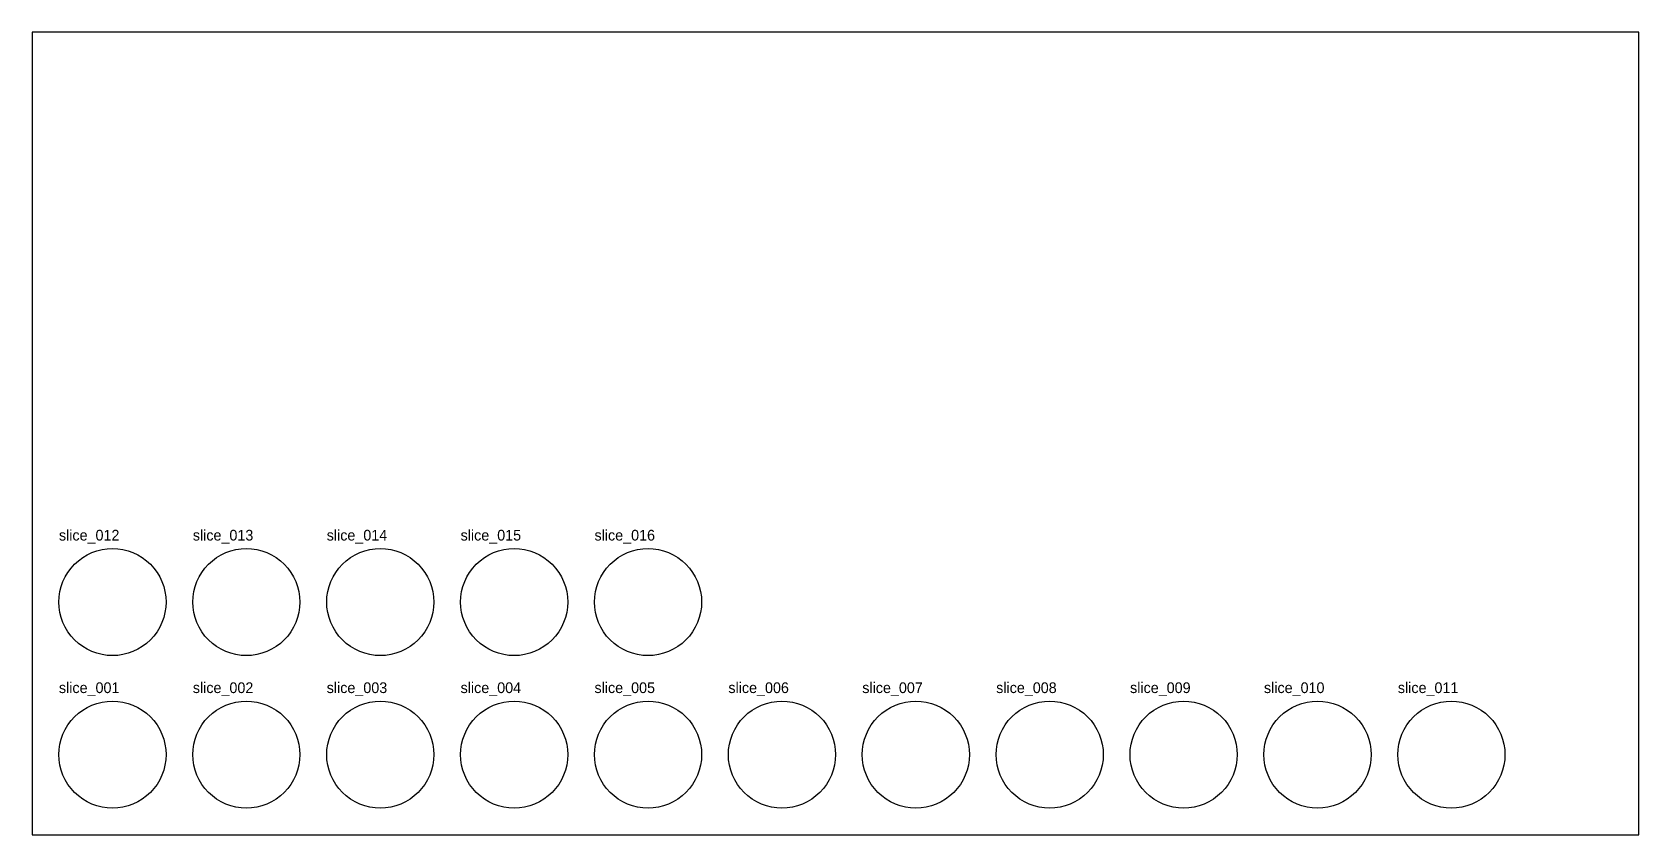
# Model space of a CAD drawing. Header units: metres. Extents: x 0 to 600, y 0 to 300.
import ezdxf

# ---------------------------------------------------------------- set-up
doc = ezdxf.new("R2010")
doc.units = ezdxf.units.M

msp = doc.modelspace()

# ---------------------------------------------------------------- linework, layer by layer
at = {"layer": 'sheet_boundary'}
for p, q in [((600, 300), (0, 300)), ((0, 300), (0, 0)), ((600, 0), (600, 300)), ((0, 0), (600, 0))]:
    msp.add_line(p, q, dxfattribs=at)
at = {"layer": 'slice_001'}
for p, q in [((20.572065, 47.638426), (22.346331, 48.477591)), ((22.346331, 48.477591), (24.194306, 49.138807)), ((24.194306, 49.138807), (26.098194, 49.615705)), ((26.098194, 49.615705), (28.039657, 49.903694)), ((28.039657, 49.903694), (30, 50)), ((30, 50), (31.960343, 49.903694)), ((31.960343, 49.903694), (33.901806, 49.615705)), ((33.901806, 49.615705), (35.805694, 49.138807)), ((35.805694, 49.138807), (37.653669, 48.477591)), ((37.653669, 48.477591), (39.427935, 47.638426)), ((13.370607, 41.111404), (14.539791, 42.687865)), ((14.539791, 42.687865), (15.857864, 44.142136)), ((15.857864, 44.142136), (17.312135, 45.460209)), ((17.312135, 45.460209), (18.888596, 46.629393)), ((18.888596, 46.629393), (20.572065, 47.638426)), ((39.427935, 47.638426), (41.111404, 46.629393)), ((41.111404, 46.629393), (42.687865, 45.460209)), ((42.687865, 45.460209), (44.142136, 44.142136)), ((44.142136, 44.142136), (45.460209, 42.687865)), ((45.460209, 42.687865), (46.629393, 41.111404)), ((10.861193, 35.805694), (11.522409, 37.653669)), ((11.522409, 37.653669), (12.361574, 39.427935)), ((12.361574, 39.427935), (13.370607, 41.111404)), ((46.629393, 41.111404), (47.638426, 39.427935)), ((47.638426, 39.427935), (48.477591, 37.653669)), ((48.477591, 37.653669), (49.138807, 35.805694)), ((10, 30), (10.096306, 31.960343)), ((10.096306, 28.039657), (10, 30)), ((10.096306, 31.960343), (10.384295, 33.901806)), ((10.384295, 33.901806), (10.861193, 35.805694)), ((49.138807, 35.805694), (49.615705, 33.901806)), ((49.615705, 33.901806), (49.903694, 31.960343)), ((49.903694, 31.960343), (50, 30)), ((50, 30), (49.903694, 28.039657)), ((10.384295, 26.098194), (10.096306, 28.039657)), ((10.861193, 24.194306), (10.384295, 26.098194)), ((11.522409, 22.346331), (10.861193, 24.194306)), ((49.138807, 24.194306), (48.477591, 22.346331)), ((49.615705, 26.098194), (49.138807, 24.194306)), ((49.903694, 28.039657), (49.615705, 26.098194)), ((12.361574, 20.572065), (11.522409, 22.346331)), ((13.370607, 18.888596), (12.361574, 20.572065)), ((14.539791, 17.312135), (13.370607, 18.888596)), ((46.629393, 18.888596), (45.460209, 17.312135)), ((47.638426, 20.572065), (46.629393, 18.888596)), ((48.477591, 22.346331), (47.638426, 20.572065)), ((15.857864, 15.857864), (14.539791, 17.312135)), ((17.312135, 14.539791), (15.857864, 15.857864)), ((18.888596, 13.370607), (17.312135, 14.539791)), ((20.572065, 12.361574), (18.888596, 13.370607)), ((22.346331, 11.522409), (20.572065, 12.361574)), ((39.427935, 12.361574), (37.653669, 11.522409)), ((41.111404, 13.370607), (39.427935, 12.361574)), ((42.687865, 14.539791), (41.111404, 13.370607)), ((44.142136, 15.857864), (42.687865, 14.539791)), ((45.460209, 17.312135), (44.142136, 15.857864)), ((24.194306, 10.861193), (22.346331, 11.522409)), ((26.098194, 10.384295), (24.194306, 10.861193)), ((28.039657, 10.096306), (26.098194, 10.384295)), ((30, 10), (28.039657, 10.096306)), ((31.960343, 10.096306), (30, 10)), ((33.901806, 10.384295), (31.960343, 10.096306)), ((35.805694, 10.861193), (33.901806, 10.384295)), ((37.653669, 11.522409), (35.805694, 10.861193))]:
    msp.add_line(p, q, dxfattribs=at)
at = {"layer": 'slice_002'}
for p, q in [((70.572065, 47.638426), (72.346331, 48.477591)), ((72.346331, 48.477591), (74.194306, 49.138807)), ((74.194306, 49.138807), (76.098194, 49.615705)), ((76.098194, 49.615705), (78.039657, 49.903694)), ((78.039657, 49.903694), (80, 50)), ((80, 50), (81.960343, 49.903694)), ((81.960343, 49.903694), (83.901806, 49.615705)), ((83.901806, 49.615705), (85.805694, 49.138807)), ((85.805694, 49.138807), (87.653669, 48.477591)), ((87.653669, 48.477591), (89.427935, 47.638426)), ((63.370607, 41.111404), (64.539791, 42.687865)), ((64.539791, 42.687865), (65.857864, 44.142136)), ((65.857864, 44.142136), (67.312135, 45.460209)), ((67.312135, 45.460209), (68.888596, 46.629393)), ((68.888596, 46.629393), (70.572065, 47.638426)), ((89.427935, 47.638426), (91.111404, 46.629393)), ((91.111404, 46.629393), (92.687865, 45.460209)), ((92.687865, 45.460209), (94.142136, 44.142136)), ((94.142136, 44.142136), (95.460209, 42.687865)), ((95.460209, 42.687865), (96.629393, 41.111404)), ((60.861193, 35.805694), (61.522409, 37.653669)), ((61.522409, 37.653669), (62.361574, 39.427935)), ((62.361574, 39.427935), (63.370607, 41.111404)), ((96.629393, 41.111404), (97.638426, 39.427935)), ((97.638426, 39.427935), (98.477591, 37.653669)), ((98.477591, 37.653669), (99.138807, 35.805694)), ((60, 30), (60.096306, 31.960343)), ((60.096306, 28.039657), (60, 30)), ((60.096306, 31.960343), (60.384295, 33.901806)), ((60.384295, 33.901806), (60.861193, 35.805694)), ((99.138807, 35.805694), (99.615705, 33.901806)), ((99.615705, 33.901806), (99.903694, 31.960343)), ((99.903694, 31.960343), (100, 30)), ((100, 30), (99.903694, 28.039657)), ((60.384295, 26.098194), (60.096306, 28.039657)), ((60.861193, 24.194306), (60.384295, 26.098194)), ((61.522409, 22.346331), (60.861193, 24.194306)), ((99.138807, 24.194306), (98.477591, 22.346331)), ((99.615705, 26.098194), (99.138807, 24.194306)), ((99.903694, 28.039657), (99.615705, 26.098194)), ((62.361574, 20.572065), (61.522409, 22.346331)), ((63.370607, 18.888596), (62.361574, 20.572065)), ((64.539791, 17.312135), (63.370607, 18.888596)), ((96.629393, 18.888596), (95.460209, 17.312135)), ((97.638426, 20.572065), (96.629393, 18.888596)), ((98.477591, 22.346331), (97.638426, 20.572065)), ((65.857864, 15.857864), (64.539791, 17.312135)), ((67.312135, 14.539791), (65.857864, 15.857864)), ((68.888596, 13.370607), (67.312135, 14.539791)), ((70.572065, 12.361574), (68.888596, 13.370607)), ((72.346331, 11.522409), (70.572065, 12.361574)), ((89.427935, 12.361574), (87.653669, 11.522409)), ((91.111404, 13.370607), (89.427935, 12.361574)), ((92.687865, 14.539791), (91.111404, 13.370607)), ((94.142136, 15.857864), (92.687865, 14.539791)), ((95.460209, 17.312135), (94.142136, 15.857864)), ((74.194306, 10.861193), (72.346331, 11.522409)), ((76.098194, 10.384295), (74.194306, 10.861193)), ((78.039657, 10.096306), (76.098194, 10.384295)), ((80, 10), (78.039657, 10.096306)), ((81.960343, 10.096306), (80, 10)), ((83.901806, 10.384295), (81.960343, 10.096306)), ((85.805694, 10.861193), (83.901806, 10.384295)), ((87.653669, 11.522409), (85.805694, 10.861193))]:
    msp.add_line(p, q, dxfattribs=at)
at = {"layer": 'slice_003'}
for p, q in [((120.572065, 47.638426), (122.346331, 48.477591)), ((122.346331, 48.477591), (124.194306, 49.138807)), ((124.194306, 49.138807), (126.098194, 49.615705)), ((126.098194, 49.615705), (128.039657, 49.903694)), ((128.039657, 49.903694), (130, 50)), ((130, 50), (131.960343, 49.903694)), ((131.960343, 49.903694), (133.901806, 49.615705)), ((133.901806, 49.615705), (135.805694, 49.138807)), ((135.805694, 49.138807), (137.653669, 48.477591)), ((137.653669, 48.477591), (139.427935, 47.638426)), ((113.370607, 41.111404), (114.539791, 42.687865)), ((114.539791, 42.687865), (115.857864, 44.142136)), ((115.857864, 44.142136), (117.312135, 45.460209)), ((117.312135, 45.460209), (118.888596, 46.629393)), ((118.888596, 46.629393), (120.572065, 47.638426)), ((139.427935, 47.638426), (141.111404, 46.629393)), ((141.111404, 46.629393), (142.687865, 45.460209)), ((142.687865, 45.460209), (144.142136, 44.142136)), ((144.142136, 44.142136), (145.460209, 42.687865)), ((145.460209, 42.687865), (146.629393, 41.111404)), ((110.861193, 35.805694), (111.522409, 37.653669)), ((111.522409, 37.653669), (112.361574, 39.427935)), ((112.361574, 39.427935), (113.370607, 41.111404)), ((146.629393, 41.111404), (147.638426, 39.427935)), ((147.638426, 39.427935), (148.477591, 37.653669)), ((148.477591, 37.653669), (149.138807, 35.805694)), ((110, 30), (110.096306, 31.960343)), ((110.096306, 28.039657), (110, 30)), ((110.096306, 31.960343), (110.384295, 33.901806)), ((110.384295, 33.901806), (110.861193, 35.805694)), ((149.138807, 35.805694), (149.615705, 33.901806)), ((149.615705, 33.901806), (149.903694, 31.960343)), ((149.903694, 31.960343), (150, 30)), ((150, 30), (149.903694, 28.039657)), ((110.384295, 26.098194), (110.096306, 28.039657)), ((110.861193, 24.194306), (110.384295, 26.098194)), ((111.522409, 22.346331), (110.861193, 24.194306)), ((149.138807, 24.194306), (148.477591, 22.346331)), ((149.615705, 26.098194), (149.138807, 24.194306)), ((149.903694, 28.039657), (149.615705, 26.098194)), ((112.361574, 20.572065), (111.522409, 22.346331)), ((113.370607, 18.888596), (112.361574, 20.572065)), ((114.539791, 17.312135), (113.370607, 18.888596)), ((146.629393, 18.888596), (145.460209, 17.312135)), ((147.638426, 20.572065), (146.629393, 18.888596)), ((148.477591, 22.346331), (147.638426, 20.572065)), ((115.857864, 15.857864), (114.539791, 17.312135)), ((117.312135, 14.539791), (115.857864, 15.857864)), ((118.888596, 13.370607), (117.312135, 14.539791)), ((120.572065, 12.361574), (118.888596, 13.370607)), ((122.346331, 11.522409), (120.572065, 12.361574)), ((139.427935, 12.361574), (137.653669, 11.522409)), ((141.111404, 13.370607), (139.427935, 12.361574)), ((142.687865, 14.539791), (141.111404, 13.370607)), ((144.142136, 15.857864), (142.687865, 14.539791)), ((145.460209, 17.312135), (144.142136, 15.857864)), ((124.194306, 10.861193), (122.346331, 11.522409)), ((126.098194, 10.384295), (124.194306, 10.861193)), ((128.039657, 10.096306), (126.098194, 10.384295)), ((130, 10), (128.039657, 10.096306)), ((131.960343, 10.096306), (130, 10)), ((133.901806, 10.384295), (131.960343, 10.096306)), ((135.805694, 10.861193), (133.901806, 10.384295)), ((137.653669, 11.522409), (135.805694, 10.861193))]:
    msp.add_line(p, q, dxfattribs=at)
at = {"layer": 'slice_004'}
for p, q in [((170.572065, 47.638426), (172.346331, 48.477591)), ((172.346331, 48.477591), (174.194306, 49.138807)), ((174.194306, 49.138807), (176.098194, 49.615705)), ((176.098194, 49.615705), (178.039657, 49.903694)), ((178.039657, 49.903694), (180, 50)), ((180, 50), (181.960343, 49.903694)), ((181.960343, 49.903694), (183.901806, 49.615705)), ((183.901806, 49.615705), (185.805694, 49.138807)), ((185.805694, 49.138807), (187.653669, 48.477591)), ((187.653669, 48.477591), (189.427935, 47.638426)), ((163.370607, 41.111404), (164.539791, 42.687865)), ((164.539791, 42.687865), (165.857864, 44.142136)), ((165.857864, 44.142136), (167.312135, 45.460209)), ((167.312135, 45.460209), (168.888596, 46.629393)), ((168.888596, 46.629393), (170.572065, 47.638426)), ((189.427935, 47.638426), (191.111404, 46.629393)), ((191.111404, 46.629393), (192.687865, 45.460209)), ((192.687865, 45.460209), (194.142136, 44.142136)), ((194.142136, 44.142136), (195.460209, 42.687865)), ((195.460209, 42.687865), (196.629393, 41.111404)), ((160.861193, 35.805694), (161.522409, 37.653669)), ((161.522409, 37.653669), (162.361574, 39.427935)), ((162.361574, 39.427935), (163.370607, 41.111404)), ((196.629393, 41.111404), (197.638426, 39.427935)), ((197.638426, 39.427935), (198.477591, 37.653669)), ((198.477591, 37.653669), (199.138807, 35.805694)), ((160, 30), (160.096306, 31.960343)), ((160.096306, 28.039657), (160, 30)), ((160.096306, 31.960343), (160.384295, 33.901806)), ((160.384295, 33.901806), (160.861193, 35.805694)), ((199.138807, 35.805694), (199.615705, 33.901806)), ((199.615705, 33.901806), (199.903694, 31.960343)), ((199.903694, 31.960343), (200, 30)), ((200, 30), (199.903694, 28.039657)), ((160.384295, 26.098194), (160.096306, 28.039657)), ((160.861193, 24.194306), (160.384295, 26.098194)), ((161.522409, 22.346331), (160.861193, 24.194306)), ((199.138807, 24.194306), (198.477591, 22.346331)), ((199.615705, 26.098194), (199.138807, 24.194306)), ((199.903694, 28.039657), (199.615705, 26.098194)), ((162.361574, 20.572065), (161.522409, 22.346331)), ((163.370607, 18.888596), (162.361574, 20.572065)), ((164.539791, 17.312135), (163.370607, 18.888596)), ((196.629393, 18.888596), (195.460209, 17.312135)), ((197.638426, 20.572065), (196.629393, 18.888596)), ((198.477591, 22.346331), (197.638426, 20.572065)), ((165.857864, 15.857864), (164.539791, 17.312135)), ((167.312135, 14.539791), (165.857864, 15.857864)), ((168.888596, 13.370607), (167.312135, 14.539791)), ((170.572065, 12.361574), (168.888596, 13.370607)), ((172.346331, 11.522409), (170.572065, 12.361574)), ((189.427935, 12.361574), (187.653669, 11.522409)), ((191.111404, 13.370607), (189.427935, 12.361574)), ((192.687865, 14.539791), (191.111404, 13.370607)), ((194.142136, 15.857864), (192.687865, 14.539791)), ((195.460209, 17.312135), (194.142136, 15.857864)), ((174.194306, 10.861193), (172.346331, 11.522409)), ((176.098194, 10.384295), (174.194306, 10.861193)), ((178.039657, 10.096306), (176.098194, 10.384295)), ((180, 10), (178.039657, 10.096306)), ((181.960343, 10.096306), (180, 10)), ((183.901806, 10.384295), (181.960343, 10.096306)), ((185.805694, 10.861193), (183.901806, 10.384295)), ((187.653669, 11.522409), (185.805694, 10.861193))]:
    msp.add_line(p, q, dxfattribs=at)
at = {"layer": 'slice_005'}
for p, q in [((220.572065, 47.638426), (222.346331, 48.477591)), ((222.346331, 48.477591), (224.194306, 49.138807)), ((224.194306, 49.138807), (226.098194, 49.615705)), ((226.098194, 49.615705), (228.039657, 49.903694)), ((228.039657, 49.903694), (230, 50)), ((230, 50), (231.960343, 49.903694)), ((231.960343, 49.903694), (233.901806, 49.615705)), ((233.901806, 49.615705), (235.805694, 49.138807)), ((235.805694, 49.138807), (237.653669, 48.477591)), ((237.653669, 48.477591), (239.427935, 47.638426)), ((213.370607, 41.111404), (214.539791, 42.687865)), ((214.539791, 42.687865), (215.857864, 44.142136)), ((215.857864, 44.142136), (217.312135, 45.460209)), ((217.312135, 45.460209), (218.888596, 46.629393)), ((218.888596, 46.629393), (220.572065, 47.638426)), ((239.427935, 47.638426), (241.111404, 46.629393)), ((241.111404, 46.629393), (242.687865, 45.460209)), ((242.687865, 45.460209), (244.142136, 44.142136)), ((244.142136, 44.142136), (245.460209, 42.687865)), ((245.460209, 42.687865), (246.629393, 41.111404)), ((210.861193, 35.805694), (211.522409, 37.653669)), ((211.522409, 37.653669), (212.361574, 39.427935)), ((212.361574, 39.427935), (213.370607, 41.111404)), ((246.629393, 41.111404), (247.638426, 39.427935)), ((247.638426, 39.427935), (248.477591, 37.653669)), ((248.477591, 37.653669), (249.138807, 35.805694)), ((210, 30), (210.096306, 31.960343)), ((210.096306, 28.039657), (210, 30)), ((210.096306, 31.960343), (210.384295, 33.901806)), ((210.384295, 33.901806), (210.861193, 35.805694)), ((249.138807, 35.805694), (249.615705, 33.901806)), ((249.615705, 33.901806), (249.903694, 31.960343)), ((249.903694, 31.960343), (250, 30)), ((250, 30), (249.903694, 28.039657)), ((210.384295, 26.098194), (210.096306, 28.039657)), ((210.861193, 24.194306), (210.384295, 26.098194)), ((211.522409, 22.346331), (210.861193, 24.194306)), ((249.138807, 24.194306), (248.477591, 22.346331)), ((249.615705, 26.098194), (249.138807, 24.194306)), ((249.903694, 28.039657), (249.615705, 26.098194)), ((212.361574, 20.572065), (211.522409, 22.346331)), ((213.370607, 18.888596), (212.361574, 20.572065)), ((214.539791, 17.312135), (213.370607, 18.888596)), ((246.629393, 18.888596), (245.460209, 17.312135)), ((247.638426, 20.572065), (246.629393, 18.888596)), ((248.477591, 22.346331), (247.638426, 20.572065)), ((215.857864, 15.857864), (214.539791, 17.312135)), ((217.312135, 14.539791), (215.857864, 15.857864)), ((218.888596, 13.370607), (217.312135, 14.539791)), ((220.572065, 12.361574), (218.888596, 13.370607)), ((222.346331, 11.522409), (220.572065, 12.361574)), ((239.427935, 12.361574), (237.653669, 11.522409)), ((241.111404, 13.370607), (239.427935, 12.361574)), ((242.687865, 14.539791), (241.111404, 13.370607)), ((244.142136, 15.857864), (242.687865, 14.539791)), ((245.460209, 17.312135), (244.142136, 15.857864)), ((224.194306, 10.861193), (222.346331, 11.522409)), ((226.098194, 10.384295), (224.194306, 10.861193)), ((228.039657, 10.096306), (226.098194, 10.384295)), ((230, 10), (228.039657, 10.096306)), ((231.960343, 10.096306), (230, 10)), ((233.901806, 10.384295), (231.960343, 10.096306)), ((235.805694, 10.861193), (233.901806, 10.384295)), ((237.653669, 11.522409), (235.805694, 10.861193))]:
    msp.add_line(p, q, dxfattribs=at)
at = {"layer": 'slice_006'}
for p, q in [((270.572065, 47.638426), (272.346331, 48.477591)), ((272.346331, 48.477591), (274.194306, 49.138807)), ((274.194306, 49.138807), (276.098194, 49.615705)), ((276.098194, 49.615705), (278.039657, 49.903694)), ((278.039657, 49.903694), (280, 50)), ((280, 50), (281.960343, 49.903694)), ((281.960343, 49.903694), (283.901806, 49.615705)), ((283.901806, 49.615705), (285.805694, 49.138807)), ((285.805694, 49.138807), (287.653669, 48.477591)), ((287.653669, 48.477591), (289.427935, 47.638426)), ((263.370607, 41.111404), (264.539791, 42.687865)), ((264.539791, 42.687865), (265.857864, 44.142136)), ((265.857864, 44.142136), (267.312135, 45.460209)), ((267.312135, 45.460209), (268.888596, 46.629393)), ((268.888596, 46.629393), (270.572065, 47.638426)), ((289.427935, 47.638426), (291.111404, 46.629393)), ((291.111404, 46.629393), (292.687865, 45.460209)), ((292.687865, 45.460209), (294.142136, 44.142136)), ((294.142136, 44.142136), (295.460209, 42.687865)), ((295.460209, 42.687865), (296.629393, 41.111404)), ((260.861193, 35.805694), (261.522409, 37.653669)), ((261.522409, 37.653669), (262.361574, 39.427935)), ((262.361574, 39.427935), (263.370607, 41.111404)), ((296.629393, 41.111404), (297.638426, 39.427935)), ((297.638426, 39.427935), (298.477591, 37.653669)), ((298.477591, 37.653669), (299.138807, 35.805694)), ((260, 30), (260.096306, 31.960343)), ((260.096306, 28.039657), (260, 30)), ((260.096306, 31.960343), (260.384295, 33.901806)), ((260.384295, 33.901806), (260.861193, 35.805694)), ((299.138807, 35.805694), (299.615705, 33.901806)), ((299.615705, 33.901806), (299.903694, 31.960343)), ((299.903694, 31.960343), (300, 30)), ((300, 30), (299.903694, 28.039657)), ((260.384295, 26.098194), (260.096306, 28.039657)), ((260.861193, 24.194306), (260.384295, 26.098194)), ((261.522409, 22.346331), (260.861193, 24.194306)), ((299.138807, 24.194306), (298.477591, 22.346331)), ((299.615705, 26.098194), (299.138807, 24.194306)), ((299.903694, 28.039657), (299.615705, 26.098194)), ((262.361574, 20.572065), (261.522409, 22.346331)), ((263.370607, 18.888596), (262.361574, 20.572065)), ((264.539791, 17.312135), (263.370607, 18.888596)), ((296.629393, 18.888596), (295.460209, 17.312135)), ((297.638426, 20.572065), (296.629393, 18.888596)), ((298.477591, 22.346331), (297.638426, 20.572065)), ((265.857864, 15.857864), (264.539791, 17.312135)), ((267.312135, 14.539791), (265.857864, 15.857864)), ((268.888596, 13.370607), (267.312135, 14.539791)), ((270.572065, 12.361574), (268.888596, 13.370607)), ((272.346331, 11.522409), (270.572065, 12.361574)), ((289.427935, 12.361574), (287.653669, 11.522409)), ((291.111404, 13.370607), (289.427935, 12.361574)), ((292.687865, 14.539791), (291.111404, 13.370607)), ((294.142136, 15.857864), (292.687865, 14.539791)), ((295.460209, 17.312135), (294.142136, 15.857864)), ((274.194306, 10.861193), (272.346331, 11.522409)), ((276.098194, 10.384295), (274.194306, 10.861193)), ((278.039657, 10.096306), (276.098194, 10.384295)), ((280, 10), (278.039657, 10.096306)), ((281.960343, 10.096306), (280, 10)), ((283.901806, 10.384295), (281.960343, 10.096306)), ((285.805694, 10.861193), (283.901806, 10.384295)), ((287.653669, 11.522409), (285.805694, 10.861193))]:
    msp.add_line(p, q, dxfattribs=at)
at = {"layer": 'slice_007'}
for p, q in [((320.572065, 47.638426), (322.346331, 48.477591)), ((322.346331, 48.477591), (324.194306, 49.138807)), ((324.194306, 49.138807), (326.098194, 49.615705)), ((326.098194, 49.615705), (328.039657, 49.903694)), ((328.039657, 49.903694), (330, 50)), ((330, 50), (331.960343, 49.903694)), ((331.960343, 49.903694), (333.901806, 49.615705)), ((333.901806, 49.615705), (335.805694, 49.138807)), ((335.805694, 49.138807), (337.653669, 48.477591)), ((337.653669, 48.477591), (339.427935, 47.638426)), ((313.370607, 41.111404), (314.539791, 42.687865)), ((314.539791, 42.687865), (315.857864, 44.142136)), ((315.857864, 44.142136), (317.312135, 45.460209)), ((317.312135, 45.460209), (318.888596, 46.629393)), ((318.888596, 46.629393), (320.572065, 47.638426)), ((339.427935, 47.638426), (341.111404, 46.629393)), ((341.111404, 46.629393), (342.687865, 45.460209)), ((342.687865, 45.460209), (344.142136, 44.142136)), ((344.142136, 44.142136), (345.460209, 42.687865)), ((345.460209, 42.687865), (346.629393, 41.111404)), ((310.861193, 35.805694), (311.522409, 37.653669)), ((311.522409, 37.653669), (312.361574, 39.427935)), ((312.361574, 39.427935), (313.370607, 41.111404)), ((346.629393, 41.111404), (347.638426, 39.427935)), ((347.638426, 39.427935), (348.477591, 37.653669)), ((348.477591, 37.653669), (349.138807, 35.805694)), ((310, 30), (310.096306, 31.960343)), ((310.096306, 28.039657), (310, 30)), ((310.096306, 31.960343), (310.384295, 33.901806)), ((310.384295, 33.901806), (310.861193, 35.805694)), ((349.138807, 35.805694), (349.615705, 33.901806)), ((349.615705, 33.901806), (349.903694, 31.960343)), ((349.903694, 31.960343), (350, 30)), ((350, 30), (349.903694, 28.039657)), ((310.384295, 26.098194), (310.096306, 28.039657)), ((310.861193, 24.194306), (310.384295, 26.098194)), ((311.522409, 22.346331), (310.861193, 24.194306)), ((349.138807, 24.194306), (348.477591, 22.346331)), ((349.615705, 26.098194), (349.138807, 24.194306)), ((349.903694, 28.039657), (349.615705, 26.098194)), ((312.361574, 20.572065), (311.522409, 22.346331)), ((313.370607, 18.888596), (312.361574, 20.572065)), ((314.539791, 17.312135), (313.370607, 18.888596)), ((346.629393, 18.888596), (345.460209, 17.312135)), ((347.638426, 20.572065), (346.629393, 18.888596)), ((348.477591, 22.346331), (347.638426, 20.572065)), ((315.857864, 15.857864), (314.539791, 17.312135)), ((317.312135, 14.539791), (315.857864, 15.857864)), ((318.888596, 13.370607), (317.312135, 14.539791)), ((320.572065, 12.361574), (318.888596, 13.370607)), ((322.346331, 11.522409), (320.572065, 12.361574)), ((339.427935, 12.361574), (337.653669, 11.522409)), ((341.111404, 13.370607), (339.427935, 12.361574)), ((342.687865, 14.539791), (341.111404, 13.370607)), ((344.142136, 15.857864), (342.687865, 14.539791)), ((345.460209, 17.312135), (344.142136, 15.857864)), ((324.194306, 10.861193), (322.346331, 11.522409)), ((326.098194, 10.384295), (324.194306, 10.861193)), ((328.039657, 10.096306), (326.098194, 10.384295)), ((330, 10), (328.039657, 10.096306)), ((331.960343, 10.096306), (330, 10)), ((333.901806, 10.384295), (331.960343, 10.096306)), ((335.805694, 10.861193), (333.901806, 10.384295)), ((337.653669, 11.522409), (335.805694, 10.861193))]:
    msp.add_line(p, q, dxfattribs=at)
at = {"layer": 'slice_008'}
for p, q in [((370.572065, 47.638426), (372.346331, 48.477591)), ((372.346331, 48.477591), (374.194306, 49.138807)), ((374.194306, 49.138807), (376.098194, 49.615705)), ((376.098194, 49.615705), (378.039657, 49.903694)), ((378.039657, 49.903694), (380, 50)), ((380, 50), (381.960343, 49.903694)), ((381.960343, 49.903694), (383.901806, 49.615705)), ((383.901806, 49.615705), (385.805694, 49.138807)), ((385.805694, 49.138807), (387.653669, 48.477591)), ((387.653669, 48.477591), (389.427935, 47.638426)), ((363.370607, 41.111404), (364.539791, 42.687865)), ((364.539791, 42.687865), (365.857864, 44.142136)), ((365.857864, 44.142136), (367.312135, 45.460209)), ((367.312135, 45.460209), (368.888596, 46.629393)), ((368.888596, 46.629393), (370.572065, 47.638426)), ((389.427935, 47.638426), (391.111404, 46.629393)), ((391.111404, 46.629393), (392.687865, 45.460209)), ((392.687865, 45.460209), (394.142136, 44.142136)), ((394.142136, 44.142136), (395.460209, 42.687865)), ((395.460209, 42.687865), (396.629393, 41.111404)), ((360.861193, 35.805694), (361.522409, 37.653669)), ((361.522409, 37.653669), (362.361574, 39.427935)), ((362.361574, 39.427935), (363.370607, 41.111404)), ((396.629393, 41.111404), (397.638426, 39.427935)), ((397.638426, 39.427935), (398.477591, 37.653669)), ((398.477591, 37.653669), (399.138807, 35.805694)), ((360, 30), (360.096306, 31.960343)), ((360.096306, 28.039657), (360, 30)), ((360.096306, 31.960343), (360.384295, 33.901806)), ((360.384295, 33.901806), (360.861193, 35.805694)), ((399.138807, 35.805694), (399.615705, 33.901806)), ((399.615705, 33.901806), (399.903694, 31.960343)), ((399.903694, 31.960343), (400, 30)), ((400, 30), (399.903694, 28.039657)), ((360.384295, 26.098194), (360.096306, 28.039657)), ((360.861193, 24.194306), (360.384295, 26.098194)), ((361.522409, 22.346331), (360.861193, 24.194306)), ((399.138807, 24.194306), (398.477591, 22.346331)), ((399.615705, 26.098194), (399.138807, 24.194306)), ((399.903694, 28.039657), (399.615705, 26.098194)), ((362.361574, 20.572065), (361.522409, 22.346331)), ((363.370607, 18.888596), (362.361574, 20.572065)), ((364.539791, 17.312135), (363.370607, 18.888596)), ((396.629393, 18.888596), (395.460209, 17.312135)), ((397.638426, 20.572065), (396.629393, 18.888596)), ((398.477591, 22.346331), (397.638426, 20.572065)), ((365.857864, 15.857864), (364.539791, 17.312135)), ((367.312135, 14.539791), (365.857864, 15.857864)), ((368.888596, 13.370607), (367.312135, 14.539791)), ((370.572065, 12.361574), (368.888596, 13.370607)), ((372.346331, 11.522409), (370.572065, 12.361574)), ((389.427935, 12.361574), (387.653669, 11.522409)), ((391.111404, 13.370607), (389.427935, 12.361574)), ((392.687865, 14.539791), (391.111404, 13.370607)), ((394.142136, 15.857864), (392.687865, 14.539791)), ((395.460209, 17.312135), (394.142136, 15.857864)), ((374.194306, 10.861193), (372.346331, 11.522409)), ((376.098194, 10.384295), (374.194306, 10.861193)), ((378.039657, 10.096306), (376.098194, 10.384295)), ((380, 10), (378.039657, 10.096306)), ((381.960343, 10.096306), (380, 10)), ((383.901806, 10.384295), (381.960343, 10.096306)), ((385.805694, 10.861193), (383.901806, 10.384295)), ((387.653669, 11.522409), (385.805694, 10.861193))]:
    msp.add_line(p, q, dxfattribs=at)
at = {"layer": 'slice_009'}
for p, q in [((420.572065, 47.638426), (422.346331, 48.477591)), ((422.346331, 48.477591), (424.194306, 49.138807)), ((424.194306, 49.138807), (426.098194, 49.615705)), ((426.098194, 49.615705), (428.039657, 49.903694)), ((428.039657, 49.903694), (430, 50)), ((430, 50), (431.960343, 49.903694)), ((431.960343, 49.903694), (433.901806, 49.615705)), ((433.901806, 49.615705), (435.805694, 49.138807)), ((435.805694, 49.138807), (437.653669, 48.477591)), ((437.653669, 48.477591), (439.427935, 47.638426)), ((413.370607, 41.111404), (414.539791, 42.687865)), ((414.539791, 42.687865), (415.857864, 44.142136)), ((415.857864, 44.142136), (417.312135, 45.460209)), ((417.312135, 45.460209), (418.888596, 46.629393)), ((418.888596, 46.629393), (420.572065, 47.638426)), ((439.427935, 47.638426), (441.111404, 46.629393)), ((441.111404, 46.629393), (442.687865, 45.460209)), ((442.687865, 45.460209), (444.142136, 44.142136)), ((444.142136, 44.142136), (445.460209, 42.687865)), ((445.460209, 42.687865), (446.629393, 41.111404)), ((410.861193, 35.805694), (411.522409, 37.653669)), ((411.522409, 37.653669), (412.361574, 39.427935)), ((412.361574, 39.427935), (413.370607, 41.111404)), ((446.629393, 41.111404), (447.638426, 39.427935)), ((447.638426, 39.427935), (448.477591, 37.653669)), ((448.477591, 37.653669), (449.138807, 35.805694)), ((410, 30), (410.096306, 31.960343)), ((410.096306, 28.039657), (410, 30)), ((410.096306, 31.960343), (410.384295, 33.901806)), ((410.384295, 33.901806), (410.861193, 35.805694)), ((449.138807, 35.805694), (449.615705, 33.901806)), ((449.615705, 33.901806), (449.903694, 31.960343)), ((449.903694, 31.960343), (450, 30)), ((450, 30), (449.903694, 28.039657)), ((410.384295, 26.098194), (410.096306, 28.039657)), ((410.861193, 24.194306), (410.384295, 26.098194)), ((411.522409, 22.346331), (410.861193, 24.194306)), ((449.138807, 24.194306), (448.477591, 22.346331)), ((449.615705, 26.098194), (449.138807, 24.194306)), ((449.903694, 28.039657), (449.615705, 26.098194)), ((412.361574, 20.572065), (411.522409, 22.346331)), ((413.370607, 18.888596), (412.361574, 20.572065)), ((414.539791, 17.312135), (413.370607, 18.888596)), ((446.629393, 18.888596), (445.460209, 17.312135)), ((447.638426, 20.572065), (446.629393, 18.888596)), ((448.477591, 22.346331), (447.638426, 20.572065)), ((415.857864, 15.857864), (414.539791, 17.312135)), ((417.312135, 14.539791), (415.857864, 15.857864)), ((418.888596, 13.370607), (417.312135, 14.539791)), ((420.572065, 12.361574), (418.888596, 13.370607)), ((422.346331, 11.522409), (420.572065, 12.361574)), ((439.427935, 12.361574), (437.653669, 11.522409)), ((441.111404, 13.370607), (439.427935, 12.361574)), ((442.687865, 14.539791), (441.111404, 13.370607)), ((444.142136, 15.857864), (442.687865, 14.539791)), ((445.460209, 17.312135), (444.142136, 15.857864)), ((424.194306, 10.861193), (422.346331, 11.522409)), ((426.098194, 10.384295), (424.194306, 10.861193)), ((428.039657, 10.096306), (426.098194, 10.384295)), ((430, 10), (428.039657, 10.096306)), ((431.960343, 10.096306), (430, 10)), ((433.901806, 10.384295), (431.960343, 10.096306)), ((435.805694, 10.861193), (433.901806, 10.384295)), ((437.653669, 11.522409), (435.805694, 10.861193))]:
    msp.add_line(p, q, dxfattribs=at)
at = {"layer": 'slice_010'}
for p, q in [((470.572065, 47.638426), (472.346331, 48.477591)), ((472.346331, 48.477591), (474.194306, 49.138807)), ((474.194306, 49.138807), (476.098194, 49.615705)), ((476.098194, 49.615705), (478.039657, 49.903694)), ((478.039657, 49.903694), (480, 50)), ((480, 50), (481.960343, 49.903694)), ((481.960343, 49.903694), (483.901806, 49.615705)), ((483.901806, 49.615705), (485.805694, 49.138807)), ((485.805694, 49.138807), (487.653669, 48.477591)), ((487.653669, 48.477591), (489.427935, 47.638426)), ((463.370607, 41.111404), (464.539791, 42.687865)), ((464.539791, 42.687865), (465.857864, 44.142136)), ((465.857864, 44.142136), (467.312135, 45.460209)), ((467.312135, 45.460209), (468.888596, 46.629393)), ((468.888596, 46.629393), (470.572065, 47.638426)), ((489.427935, 47.638426), (491.111404, 46.629393)), ((491.111404, 46.629393), (492.687865, 45.460209)), ((492.687865, 45.460209), (494.142136, 44.142136)), ((494.142136, 44.142136), (495.460209, 42.687865)), ((495.460209, 42.687865), (496.629393, 41.111404)), ((460.861193, 35.805694), (461.522409, 37.653669)), ((461.522409, 37.653669), (462.361574, 39.427935)), ((462.361574, 39.427935), (463.370607, 41.111404)), ((496.629393, 41.111404), (497.638426, 39.427935)), ((497.638426, 39.427935), (498.477591, 37.653669)), ((498.477591, 37.653669), (499.138807, 35.805694)), ((460, 30), (460.096306, 31.960343)), ((460.096306, 28.039657), (460, 30)), ((460.096306, 31.960343), (460.384295, 33.901806)), ((460.384295, 33.901806), (460.861193, 35.805694)), ((499.138807, 35.805694), (499.615705, 33.901806)), ((499.615705, 33.901806), (499.903694, 31.960343)), ((499.903694, 31.960343), (500, 30)), ((500, 30), (499.903694, 28.039657)), ((460.384295, 26.098194), (460.096306, 28.039657)), ((460.861193, 24.194306), (460.384295, 26.098194)), ((461.522409, 22.346331), (460.861193, 24.194306)), ((499.138807, 24.194306), (498.477591, 22.346331)), ((499.615705, 26.098194), (499.138807, 24.194306)), ((499.903694, 28.039657), (499.615705, 26.098194)), ((462.361574, 20.572065), (461.522409, 22.346331)), ((463.370607, 18.888596), (462.361574, 20.572065)), ((464.539791, 17.312135), (463.370607, 18.888596)), ((496.629393, 18.888596), (495.460209, 17.312135)), ((497.638426, 20.572065), (496.629393, 18.888596)), ((498.477591, 22.346331), (497.638426, 20.572065)), ((465.857864, 15.857864), (464.539791, 17.312135)), ((467.312135, 14.539791), (465.857864, 15.857864)), ((468.888596, 13.370607), (467.312135, 14.539791)), ((470.572065, 12.361574), (468.888596, 13.370607)), ((472.346331, 11.522409), (470.572065, 12.361574)), ((489.427935, 12.361574), (487.653669, 11.522409)), ((491.111404, 13.370607), (489.427935, 12.361574)), ((492.687865, 14.539791), (491.111404, 13.370607)), ((494.142136, 15.857864), (492.687865, 14.539791)), ((495.460209, 17.312135), (494.142136, 15.857864)), ((474.194306, 10.861193), (472.346331, 11.522409)), ((476.098194, 10.384295), (474.194306, 10.861193)), ((478.039657, 10.096306), (476.098194, 10.384295)), ((480, 10), (478.039657, 10.096306)), ((481.960343, 10.096306), (480, 10)), ((483.901806, 10.384295), (481.960343, 10.096306)), ((485.805694, 10.861193), (483.901806, 10.384295)), ((487.653669, 11.522409), (485.805694, 10.861193))]:
    msp.add_line(p, q, dxfattribs=at)
at = {"layer": 'slice_011'}
for p, q in [((520.572065, 47.638426), (522.346331, 48.477591)), ((522.346331, 48.477591), (524.194306, 49.138807)), ((524.194306, 49.138807), (526.098194, 49.615705)), ((526.098194, 49.615705), (528.039657, 49.903694)), ((528.039657, 49.903694), (530, 50)), ((530, 50), (531.960343, 49.903694)), ((531.960343, 49.903694), (533.901806, 49.615705)), ((533.901806, 49.615705), (535.805694, 49.138807)), ((535.805694, 49.138807), (537.653669, 48.477591)), ((537.653669, 48.477591), (539.427935, 47.638426)), ((513.370607, 41.111404), (514.539791, 42.687865)), ((514.539791, 42.687865), (515.857864, 44.142136)), ((515.857864, 44.142136), (517.312135, 45.460209)), ((517.312135, 45.460209), (518.888596, 46.629393)), ((518.888596, 46.629393), (520.572065, 47.638426)), ((539.427935, 47.638426), (541.111404, 46.629393)), ((541.111404, 46.629393), (542.687865, 45.460209)), ((542.687865, 45.460209), (544.142136, 44.142136)), ((544.142136, 44.142136), (545.460209, 42.687865)), ((545.460209, 42.687865), (546.629393, 41.111404)), ((510.861193, 35.805694), (511.522409, 37.653669)), ((511.522409, 37.653669), (512.361574, 39.427935)), ((512.361574, 39.427935), (513.370607, 41.111404)), ((546.629393, 41.111404), (547.638426, 39.427935)), ((547.638426, 39.427935), (548.477591, 37.653669)), ((548.477591, 37.653669), (549.138807, 35.805694)), ((510, 30), (510.096306, 31.960343)), ((510.096306, 28.039657), (510, 30)), ((510.096306, 31.960343), (510.384295, 33.901806)), ((510.384295, 33.901806), (510.861193, 35.805694)), ((549.138807, 35.805694), (549.615705, 33.901806)), ((549.615705, 33.901806), (549.903694, 31.960343)), ((549.903694, 31.960343), (550, 30)), ((550, 30), (549.903694, 28.039657)), ((510.384295, 26.098194), (510.096306, 28.039657)), ((510.861193, 24.194306), (510.384295, 26.098194)), ((511.522409, 22.346331), (510.861193, 24.194306)), ((549.138807, 24.194306), (548.477591, 22.346331)), ((549.615705, 26.098194), (549.138807, 24.194306)), ((549.903694, 28.039657), (549.615705, 26.098194)), ((512.361574, 20.572065), (511.522409, 22.346331)), ((513.370607, 18.888596), (512.361574, 20.572065)), ((514.539791, 17.312135), (513.370607, 18.888596)), ((546.629393, 18.888596), (545.460209, 17.312135)), ((547.638426, 20.572065), (546.629393, 18.888596)), ((548.477591, 22.346331), (547.638426, 20.572065)), ((515.857864, 15.857864), (514.539791, 17.312135)), ((517.312135, 14.539791), (515.857864, 15.857864)), ((518.888596, 13.370607), (517.312135, 14.539791)), ((520.572065, 12.361574), (518.888596, 13.370607)), ((522.346331, 11.522409), (520.572065, 12.361574)), ((539.427935, 12.361574), (537.653669, 11.522409)), ((541.111404, 13.370607), (539.427935, 12.361574)), ((542.687865, 14.539791), (541.111404, 13.370607)), ((544.142136, 15.857864), (542.687865, 14.539791)), ((545.460209, 17.312135), (544.142136, 15.857864)), ((524.194306, 10.861193), (522.346331, 11.522409)), ((526.098194, 10.384295), (524.194306, 10.861193)), ((528.039657, 10.096306), (526.098194, 10.384295)), ((530, 10), (528.039657, 10.096306)), ((531.960343, 10.096306), (530, 10)), ((533.901806, 10.384295), (531.960343, 10.096306)), ((535.805694, 10.861193), (533.901806, 10.384295)), ((537.653669, 11.522409), (535.805694, 10.861193))]:
    msp.add_line(p, q, dxfattribs=at)
at = {"layer": 'slice_012'}
for p, q in [((15.857864, 101.142136), (17.312135, 102.460209)), ((17.312135, 102.460209), (18.888596, 103.629393)), ((18.888596, 103.629393), (20.572065, 104.638426)), ((20.572065, 104.638426), (22.346331, 105.477591)), ((22.346331, 105.477591), (24.194306, 106.138807)), ((24.194306, 106.138807), (26.098194, 106.615705)), ((26.098194, 106.615705), (28.039657, 106.903694)), ((28.039657, 106.903694), (30, 107)), ((30, 107), (31.960343, 106.903694)), ((31.960343, 106.903694), (33.901806, 106.615705)), ((33.901806, 106.615705), (35.805694, 106.138807)), ((35.805694, 106.138807), (37.653669, 105.477591)), ((37.653669, 105.477591), (39.427935, 104.638426)), ((39.427935, 104.638426), (41.111404, 103.629393)), ((41.111404, 103.629393), (42.687865, 102.460209)), ((42.687865, 102.460209), (44.142136, 101.142136)), ((11.522409, 94.653669), (12.361574, 96.427935)), ((12.361574, 96.427935), (13.370607, 98.111404)), ((13.370607, 98.111404), (14.539791, 99.687865)), ((14.539791, 99.687865), (15.857864, 101.142136)), ((44.142136, 101.142136), (45.460209, 99.687865)), ((45.460209, 99.687865), (46.629393, 98.111404)), ((46.629393, 98.111404), (47.638426, 96.427935)), ((47.638426, 96.427935), (48.477591, 94.653669)), ((10.096306, 88.960343), (10.384295, 90.901806)), ((10.384295, 90.901806), (10.861193, 92.805694)), ((10.861193, 92.805694), (11.522409, 94.653669)), ((48.477591, 94.653669), (49.138807, 92.805694)), ((49.138807, 92.805694), (49.615705, 90.901806)), ((49.615705, 90.901806), (49.903694, 88.960343)), ((10, 87), (10.096306, 88.960343)), ((10.096306, 85.039657), (10, 87)), ((10.384295, 83.098194), (10.096306, 85.039657)), ((49.903694, 85.039657), (49.615705, 83.098194)), ((49.903694, 88.960343), (50, 87)), ((50, 87), (49.903694, 85.039657)), ((10.861193, 81.194306), (10.384295, 83.098194)), ((11.522409, 79.346331), (10.861193, 81.194306)), ((12.361574, 77.572065), (11.522409, 79.346331)), ((48.477591, 79.346331), (47.638426, 77.572065)), ((49.138807, 81.194306), (48.477591, 79.346331)), ((49.615705, 83.098194), (49.138807, 81.194306)), ((13.370607, 75.888596), (12.361574, 77.572065)), ((14.539791, 74.312135), (13.370607, 75.888596)), ((15.857864, 72.857864), (14.539791, 74.312135)), ((17.312135, 71.539791), (15.857864, 72.857864)), ((44.142136, 72.857864), (42.687865, 71.539791)), ((45.460209, 74.312135), (44.142136, 72.857864)), ((46.629393, 75.888596), (45.460209, 74.312135)), ((47.638426, 77.572065), (46.629393, 75.888596)), ((18.888596, 70.370607), (17.312135, 71.539791)), ((20.572065, 69.361574), (18.888596, 70.370607)), ((22.346331, 68.522409), (20.572065, 69.361574)), ((24.194306, 67.861193), (22.346331, 68.522409)), ((26.098194, 67.384295), (24.194306, 67.861193)), ((28.039657, 67.096306), (26.098194, 67.384295)), ((30, 67), (28.039657, 67.096306)), ((31.960343, 67.096306), (30, 67)), ((33.901806, 67.384295), (31.960343, 67.096306)), ((35.805694, 67.861193), (33.901806, 67.384295)), ((37.653669, 68.522409), (35.805694, 67.861193)), ((39.427935, 69.361574), (37.653669, 68.522409)), ((41.111404, 70.370607), (39.427935, 69.361574)), ((42.687865, 71.539791), (41.111404, 70.370607))]:
    msp.add_line(p, q, dxfattribs=at)
at = {"layer": 'slice_013'}
for p, q in [((65.857864, 101.142136), (67.312135, 102.460209)), ((67.312135, 102.460209), (68.888596, 103.629393)), ((68.888596, 103.629393), (70.572065, 104.638426)), ((70.572065, 104.638426), (72.346331, 105.477591)), ((72.346331, 105.477591), (74.194306, 106.138807)), ((74.194306, 106.138807), (76.098194, 106.615705)), ((76.098194, 106.615705), (78.039657, 106.903694)), ((78.039657, 106.903694), (80, 107)), ((80, 107), (81.960343, 106.903694)), ((81.960343, 106.903694), (83.901806, 106.615705)), ((83.901806, 106.615705), (85.805694, 106.138807)), ((85.805694, 106.138807), (87.653669, 105.477591)), ((87.653669, 105.477591), (89.427935, 104.638426)), ((89.427935, 104.638426), (91.111404, 103.629393)), ((91.111404, 103.629393), (92.687865, 102.460209)), ((92.687865, 102.460209), (94.142136, 101.142136)), ((61.522409, 94.653669), (62.361574, 96.427935)), ((62.361574, 96.427935), (63.370607, 98.111404)), ((63.370607, 98.111404), (64.539791, 99.687865)), ((64.539791, 99.687865), (65.857864, 101.142136)), ((94.142136, 101.142136), (95.460209, 99.687865)), ((95.460209, 99.687865), (96.629393, 98.111404)), ((96.629393, 98.111404), (97.638426, 96.427935)), ((97.638426, 96.427935), (98.477591, 94.653669)), ((60.096306, 88.960343), (60.384295, 90.901806)), ((60.384295, 90.901806), (60.861193, 92.805694)), ((60.861193, 92.805694), (61.522409, 94.653669)), ((98.477591, 94.653669), (99.138807, 92.805694)), ((99.138807, 92.805694), (99.615705, 90.901806)), ((99.615705, 90.901806), (99.903694, 88.960343)), ((60, 87), (60.096306, 88.960343)), ((60.096306, 85.039657), (60, 87)), ((60.384295, 83.098194), (60.096306, 85.039657)), ((99.903694, 85.039657), (99.615705, 83.098194)), ((99.903694, 88.960343), (100, 87)), ((100, 87), (99.903694, 85.039657)), ((60.861193, 81.194306), (60.384295, 83.098194)), ((61.522409, 79.346331), (60.861193, 81.194306)), ((62.361574, 77.572065), (61.522409, 79.346331)), ((98.477591, 79.346331), (97.638426, 77.572065)), ((99.138807, 81.194306), (98.477591, 79.346331)), ((99.615705, 83.098194), (99.138807, 81.194306)), ((63.370607, 75.888596), (62.361574, 77.572065)), ((64.539791, 74.312135), (63.370607, 75.888596)), ((65.857864, 72.857864), (64.539791, 74.312135)), ((67.312135, 71.539791), (65.857864, 72.857864)), ((94.142136, 72.857864), (92.687865, 71.539791)), ((95.460209, 74.312135), (94.142136, 72.857864)), ((96.629393, 75.888596), (95.460209, 74.312135)), ((97.638426, 77.572065), (96.629393, 75.888596)), ((68.888596, 70.370607), (67.312135, 71.539791)), ((70.572065, 69.361574), (68.888596, 70.370607)), ((72.346331, 68.522409), (70.572065, 69.361574)), ((74.194306, 67.861193), (72.346331, 68.522409)), ((76.098194, 67.384295), (74.194306, 67.861193)), ((78.039657, 67.096306), (76.098194, 67.384295)), ((80, 67), (78.039657, 67.096306)), ((81.960343, 67.096306), (80, 67)), ((83.901806, 67.384295), (81.960343, 67.096306)), ((85.805694, 67.861193), (83.901806, 67.384295)), ((87.653669, 68.522409), (85.805694, 67.861193)), ((89.427935, 69.361574), (87.653669, 68.522409)), ((91.111404, 70.370607), (89.427935, 69.361574)), ((92.687865, 71.539791), (91.111404, 70.370607))]:
    msp.add_line(p, q, dxfattribs=at)
at = {"layer": 'slice_014'}
for p, q in [((115.857864, 101.142136), (117.312135, 102.460209)), ((117.312135, 102.460209), (118.888596, 103.629393)), ((118.888596, 103.629393), (120.572065, 104.638426)), ((120.572065, 104.638426), (122.346331, 105.477591)), ((122.346331, 105.477591), (124.194306, 106.138807)), ((124.194306, 106.138807), (126.098194, 106.615705)), ((126.098194, 106.615705), (128.039657, 106.903694)), ((128.039657, 106.903694), (130, 107)), ((130, 107), (131.960343, 106.903694)), ((131.960343, 106.903694), (133.901806, 106.615705)), ((133.901806, 106.615705), (135.805694, 106.138807)), ((135.805694, 106.138807), (137.653669, 105.477591)), ((137.653669, 105.477591), (139.427935, 104.638426)), ((139.427935, 104.638426), (141.111404, 103.629393)), ((141.111404, 103.629393), (142.687865, 102.460209)), ((142.687865, 102.460209), (144.142136, 101.142136)), ((111.522409, 94.653669), (112.361574, 96.427935)), ((112.361574, 96.427935), (113.370607, 98.111404)), ((113.370607, 98.111404), (114.539791, 99.687865)), ((114.539791, 99.687865), (115.857864, 101.142136)), ((144.142136, 101.142136), (145.460209, 99.687865)), ((145.460209, 99.687865), (146.629393, 98.111404)), ((146.629393, 98.111404), (147.638426, 96.427935)), ((147.638426, 96.427935), (148.477591, 94.653669)), ((110.096306, 88.960343), (110.384295, 90.901806)), ((110.384295, 90.901806), (110.861193, 92.805694)), ((110.861193, 92.805694), (111.522409, 94.653669)), ((148.477591, 94.653669), (149.138807, 92.805694)), ((149.138807, 92.805694), (149.615705, 90.901806)), ((149.615705, 90.901806), (149.903694, 88.960343)), ((110, 87), (110.096306, 88.960343)), ((110.096306, 85.039657), (110, 87)), ((110.384295, 83.098194), (110.096306, 85.039657)), ((149.903694, 85.039657), (149.615705, 83.098194)), ((149.903694, 88.960343), (150, 87)), ((150, 87), (149.903694, 85.039657)), ((110.861193, 81.194306), (110.384295, 83.098194)), ((111.522409, 79.346331), (110.861193, 81.194306)), ((112.361574, 77.572065), (111.522409, 79.346331)), ((148.477591, 79.346331), (147.638426, 77.572065)), ((149.138807, 81.194306), (148.477591, 79.346331)), ((149.615705, 83.098194), (149.138807, 81.194306)), ((113.370607, 75.888596), (112.361574, 77.572065)), ((114.539791, 74.312135), (113.370607, 75.888596)), ((115.857864, 72.857864), (114.539791, 74.312135)), ((117.312135, 71.539791), (115.857864, 72.857864)), ((144.142136, 72.857864), (142.687865, 71.539791)), ((145.460209, 74.312135), (144.142136, 72.857864)), ((146.629393, 75.888596), (145.460209, 74.312135)), ((147.638426, 77.572065), (146.629393, 75.888596)), ((118.888596, 70.370607), (117.312135, 71.539791)), ((120.572065, 69.361574), (118.888596, 70.370607)), ((122.346331, 68.522409), (120.572065, 69.361574)), ((124.194306, 67.861193), (122.346331, 68.522409)), ((126.098194, 67.384295), (124.194306, 67.861193)), ((128.039657, 67.096306), (126.098194, 67.384295)), ((130, 67), (128.039657, 67.096306)), ((131.960343, 67.096306), (130, 67)), ((133.901806, 67.384295), (131.960343, 67.096306)), ((135.805694, 67.861193), (133.901806, 67.384295)), ((137.653669, 68.522409), (135.805694, 67.861193)), ((139.427935, 69.361574), (137.653669, 68.522409)), ((141.111404, 70.370607), (139.427935, 69.361574)), ((142.687865, 71.539791), (141.111404, 70.370607))]:
    msp.add_line(p, q, dxfattribs=at)
at = {"layer": 'slice_015'}
for p, q in [((165.857864, 101.142136), (167.312135, 102.460209)), ((167.312135, 102.460209), (168.888596, 103.629393)), ((168.888596, 103.629393), (170.572065, 104.638426)), ((170.572065, 104.638426), (172.346331, 105.477591)), ((172.346331, 105.477591), (174.194306, 106.138807)), ((174.194306, 106.138807), (176.098194, 106.615705)), ((176.098194, 106.615705), (178.039657, 106.903694)), ((178.039657, 106.903694), (180, 107)), ((180, 107), (181.960343, 106.903694)), ((181.960343, 106.903694), (183.901806, 106.615705)), ((183.901806, 106.615705), (185.805694, 106.138807)), ((185.805694, 106.138807), (187.653669, 105.477591)), ((187.653669, 105.477591), (189.427935, 104.638426)), ((189.427935, 104.638426), (191.111404, 103.629393)), ((191.111404, 103.629393), (192.687865, 102.460209)), ((192.687865, 102.460209), (194.142136, 101.142136)), ((161.522409, 94.653669), (162.361574, 96.427935)), ((162.361574, 96.427935), (163.370607, 98.111404)), ((163.370607, 98.111404), (164.539791, 99.687865)), ((164.539791, 99.687865), (165.857864, 101.142136)), ((194.142136, 101.142136), (195.460209, 99.687865)), ((195.460209, 99.687865), (196.629393, 98.111404)), ((196.629393, 98.111404), (197.638426, 96.427935)), ((197.638426, 96.427935), (198.477591, 94.653669)), ((160.096306, 88.960343), (160.384295, 90.901806)), ((160.384295, 90.901806), (160.861193, 92.805694)), ((160.861193, 92.805694), (161.522409, 94.653669)), ((198.477591, 94.653669), (199.138807, 92.805694)), ((199.138807, 92.805694), (199.615705, 90.901806)), ((199.615705, 90.901806), (199.903694, 88.960343)), ((160, 87), (160.096306, 88.960343)), ((160.096306, 85.039657), (160, 87)), ((160.384295, 83.098194), (160.096306, 85.039657)), ((199.903694, 85.039657), (199.615705, 83.098194)), ((199.903694, 88.960343), (200, 87)), ((200, 87), (199.903694, 85.039657)), ((160.861193, 81.194306), (160.384295, 83.098194)), ((161.522409, 79.346331), (160.861193, 81.194306)), ((162.361574, 77.572065), (161.522409, 79.346331)), ((198.477591, 79.346331), (197.638426, 77.572065)), ((199.138807, 81.194306), (198.477591, 79.346331)), ((199.615705, 83.098194), (199.138807, 81.194306)), ((163.370607, 75.888596), (162.361574, 77.572065)), ((164.539791, 74.312135), (163.370607, 75.888596)), ((165.857864, 72.857864), (164.539791, 74.312135)), ((167.312135, 71.539791), (165.857864, 72.857864)), ((194.142136, 72.857864), (192.687865, 71.539791)), ((195.460209, 74.312135), (194.142136, 72.857864)), ((196.629393, 75.888596), (195.460209, 74.312135)), ((197.638426, 77.572065), (196.629393, 75.888596)), ((168.888596, 70.370607), (167.312135, 71.539791)), ((170.572065, 69.361574), (168.888596, 70.370607)), ((172.346331, 68.522409), (170.572065, 69.361574)), ((174.194306, 67.861193), (172.346331, 68.522409)), ((176.098194, 67.384295), (174.194306, 67.861193)), ((178.039657, 67.096306), (176.098194, 67.384295)), ((180, 67), (178.039657, 67.096306)), ((181.960343, 67.096306), (180, 67)), ((183.901806, 67.384295), (181.960343, 67.096306)), ((185.805694, 67.861193), (183.901806, 67.384295)), ((187.653669, 68.522409), (185.805694, 67.861193)), ((189.427935, 69.361574), (187.653669, 68.522409)), ((191.111404, 70.370607), (189.427935, 69.361574)), ((192.687865, 71.539791), (191.111404, 70.370607))]:
    msp.add_line(p, q, dxfattribs=at)
at = {"layer": 'slice_016'}
for p, q in [((215.857864, 101.142136), (217.312135, 102.460209)), ((217.312135, 102.460209), (218.888596, 103.629393)), ((218.888596, 103.629393), (220.572065, 104.638426)), ((220.572065, 104.638426), (222.346331, 105.477591)), ((222.346331, 105.477591), (224.194306, 106.138807)), ((224.194306, 106.138807), (226.098194, 106.615705)), ((226.098194, 106.615705), (228.039657, 106.903694)), ((228.039657, 106.903694), (230, 107)), ((230, 107), (231.960343, 106.903694)), ((231.960343, 106.903694), (233.901806, 106.615705)), ((233.901806, 106.615705), (235.805694, 106.138807)), ((235.805694, 106.138807), (237.653669, 105.477591)), ((237.653669, 105.477591), (239.427935, 104.638426)), ((239.427935, 104.638426), (241.111404, 103.629393)), ((241.111404, 103.629393), (242.687865, 102.460209)), ((242.687865, 102.460209), (244.142136, 101.142136)), ((211.522409, 94.653669), (212.361574, 96.427935)), ((212.361574, 96.427935), (213.370607, 98.111404)), ((213.370607, 98.111404), (214.539791, 99.687865)), ((214.539791, 99.687865), (215.857864, 101.142136)), ((244.142136, 101.142136), (245.460209, 99.687865)), ((245.460209, 99.687865), (246.629393, 98.111404)), ((246.629393, 98.111404), (247.638426, 96.427935)), ((247.638426, 96.427935), (248.477591, 94.653669)), ((210.096306, 88.960343), (210.384295, 90.901806)), ((210.384295, 90.901806), (210.861193, 92.805694)), ((210.861193, 92.805694), (211.522409, 94.653669)), ((248.477591, 94.653669), (249.138807, 92.805694)), ((249.138807, 92.805694), (249.615705, 90.901806)), ((249.615705, 90.901806), (249.903694, 88.960343)), ((210, 87), (210.096306, 88.960343)), ((210.096306, 85.039657), (210, 87)), ((210.384295, 83.098194), (210.096306, 85.039657)), ((249.903694, 85.039657), (249.615705, 83.098194)), ((249.903694, 88.960343), (250, 87)), ((250, 87), (249.903694, 85.039657)), ((210.861193, 81.194306), (210.384295, 83.098194)), ((211.522409, 79.346331), (210.861193, 81.194306)), ((212.361574, 77.572065), (211.522409, 79.346331)), ((248.477591, 79.346331), (247.638426, 77.572065)), ((249.138807, 81.194306), (248.477591, 79.346331)), ((249.615705, 83.098194), (249.138807, 81.194306)), ((213.370607, 75.888596), (212.361574, 77.572065)), ((214.539791, 74.312135), (213.370607, 75.888596)), ((215.857864, 72.857864), (214.539791, 74.312135)), ((217.312135, 71.539791), (215.857864, 72.857864)), ((244.142136, 72.857864), (242.687865, 71.539791)), ((245.460209, 74.312135), (244.142136, 72.857864)), ((246.629393, 75.888596), (245.460209, 74.312135)), ((247.638426, 77.572065), (246.629393, 75.888596)), ((218.888596, 70.370607), (217.312135, 71.539791)), ((220.572065, 69.361574), (218.888596, 70.370607)), ((222.346331, 68.522409), (220.572065, 69.361574)), ((224.194306, 67.861193), (222.346331, 68.522409)), ((226.098194, 67.384295), (224.194306, 67.861193)), ((228.039657, 67.096306), (226.098194, 67.384295)), ((230, 67), (228.039657, 67.096306)), ((231.960343, 67.096306), (230, 67)), ((233.901806, 67.384295), (231.960343, 67.096306)), ((235.805694, 67.861193), (233.901806, 67.384295)), ((237.653669, 68.522409), (235.805694, 67.861193)), ((239.427935, 69.361574), (237.653669, 68.522409)), ((241.111404, 70.370607), (239.427935, 69.361574)), ((242.687865, 71.539791), (241.111404, 70.370607))]:
    msp.add_line(p, q, dxfattribs=at)

# ---------------------------------------------------------------- texts
at = {"layer": 'slice_001'}
msp.add_text('slice_001', height=4, dxfattribs=at).set_placement((10, 53))
at = {"layer": 'slice_002'}
msp.add_text('slice_002', height=4, dxfattribs=at).set_placement((60, 53))
at = {"layer": 'slice_003'}
msp.add_text('slice_003', height=4, dxfattribs=at).set_placement((110, 53))
at = {"layer": 'slice_004'}
msp.add_text('slice_004', height=4, dxfattribs=at).set_placement((160, 53))
at = {"layer": 'slice_005'}
msp.add_text('slice_005', height=4, dxfattribs=at).set_placement((210, 53))
at = {"layer": 'slice_006'}
msp.add_text('slice_006', height=4, dxfattribs=at).set_placement((260, 53))
at = {"layer": 'slice_007'}
msp.add_text('slice_007', height=4, dxfattribs=at).set_placement((310, 53))
at = {"layer": 'slice_008'}
msp.add_text('slice_008', height=4, dxfattribs=at).set_placement((360, 53))
at = {"layer": 'slice_009'}
msp.add_text('slice_009', height=4, dxfattribs=at).set_placement((410, 53))
at = {"layer": 'slice_010'}
msp.add_text('slice_010', height=4, dxfattribs=at).set_placement((460, 53))
at = {"layer": 'slice_011'}
msp.add_text('slice_011', height=4, dxfattribs=at).set_placement((510, 53))
at = {"layer": 'slice_012'}
msp.add_text('slice_012', height=4, dxfattribs=at).set_placement((10, 110))
at = {"layer": 'slice_013'}
msp.add_text('slice_013', height=4, dxfattribs=at).set_placement((60, 110))
at = {"layer": 'slice_014'}
msp.add_text('slice_014', height=4, dxfattribs=at).set_placement((110, 110))
at = {"layer": 'slice_015'}
msp.add_text('slice_015', height=4, dxfattribs=at).set_placement((160, 110))
at = {"layer": 'slice_016'}
msp.add_text('slice_016', height=4, dxfattribs=at).set_placement((210, 110))

doc.saveas('drawing.dxf')
